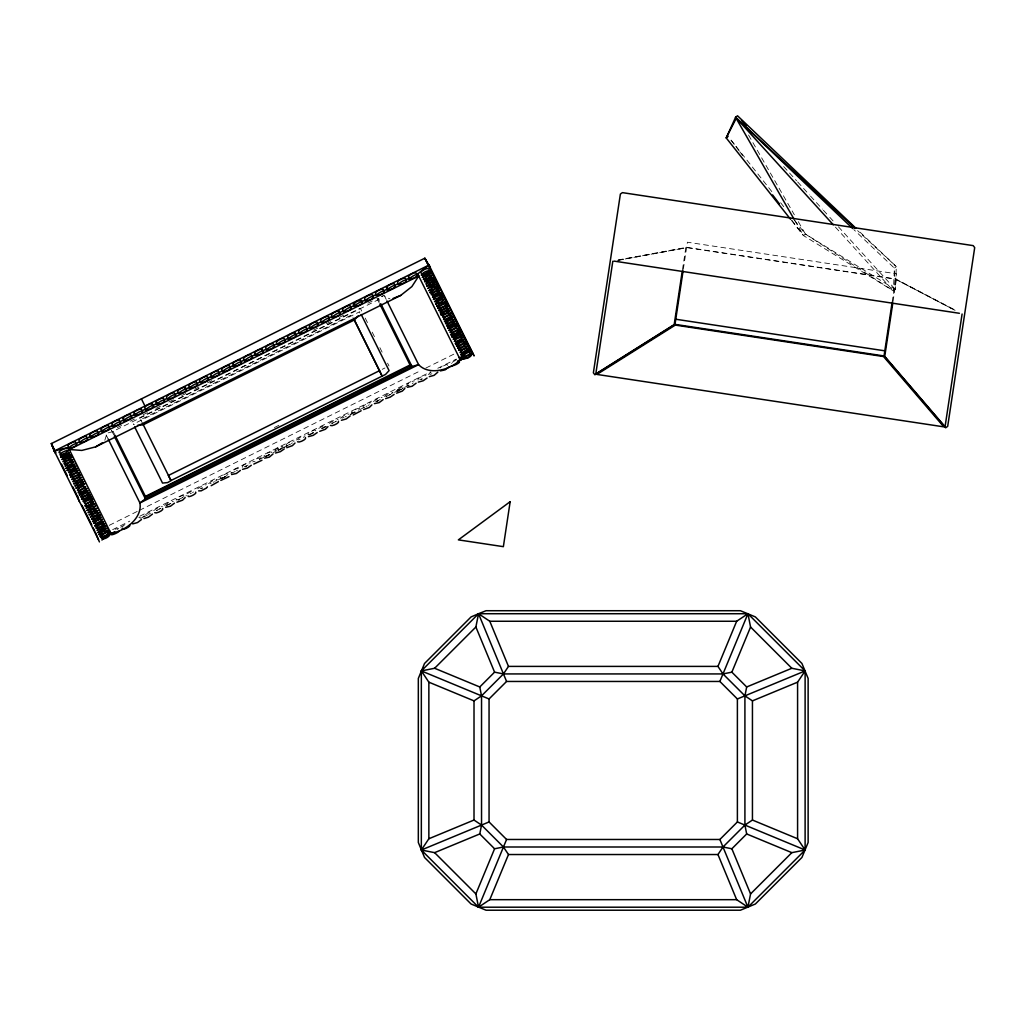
<?xml version="1.0" encoding="UTF-8"?>
<svg xmlns="http://www.w3.org/2000/svg" width="1026" height="1026" viewBox="0 0 1026 1026"><rect width="100%" height="100%" fill="white"/><g stroke="black" fill="none" stroke-linecap="round" stroke-linejoin="round"><path stroke-width="0.75" stroke-dasharray="5 3.75" d="M791.597 220.564L803.486 235.595L893.415 290.909L894.377 268.132L853.812 229.593M794.522 220.295L805.41 234.069L893.415 290.909L895.339 289.396L896.314 266.606L859.211 231.376M120.658 527.236L127.865 522.914M164.596 505.42L169.726 501.855L173.356 501.355M208.547 483.618L213.664 480.04L217.294 479.552M261.232 457.737L256.449 458.763L252.742 461.944M296.424 439.987L301.541 436.422L305.171 435.922M340.363 418.172L345.493 414.607L349.109 414.106M384.301 396.369L389.431 392.791L393.048 392.291M428.252 374.554L431.1 372.105M359.664 312.917L359.831 311.686L133.277 424.148L134.368 424.764M682.482 269.735L685.791 247.792L617.472 260.373M683.303 269.351L687.407 242.213L896.455 273.788L892.171 302.093M893.03 301.554L896.339 279.598L955.091 310.339M104.819 440.282L106.294 435.614L105.46 433.523L108.269 439.192M140.062 518.143L140.177 517.271L138.843 517.463M153.656 510.589L158.735 507.306L162.403 506.511M184 496.327C183.744 492.801 169.957 502.817 179.255 499.175M197.595 488.774L202.673 485.49L206.341 484.708M227.939 474.512C227.682 470.985 213.895 481.014 223.193 477.372M271.877 452.71C271.634 449.17 257.834 459.199 267.132 455.557M315.816 430.894C316.239 427.521 302.67 436.14 309.967 434.19M329.423 423.34L334.502 420.057L338.17 419.262M359.767 409.079C359.318 405.501 344.031 416.543 356.163 411.4M373.361 401.525L378.44 398.242L382.108 397.46M447.644 365.461C448.362 363.191 443.129 366.141 442.078 366.654M117.477 529.57L118.465 528.326L113.642 529.66M186.95 493.801L193.773 490.197M216.961 479.976L215.498 481.079M318.765 428.368L325.601 424.751M392.714 392.727L391.265 393.83M108.14 432.857L112.155 431.831L378.735 299.502L383.044 296.052M791.892 220.334L803.486 235.595L805.41 234.069L895.339 289.396L894.377 268.132L896.314 266.606L857.595 230.645M150.437 513.218L148.578 514.411M182.551 497.443L183.385 496.853M226.489 475.628L227.323 475.038M259.437 459.263L260.283 458.686M303.388 437.461L304.222 436.871M358.305 410.195L359.151 409.605M402.243 388.379L403.09 387.79M408.31 386.327L409.156 385.738M440.218 367.859L441.065 367.27M159.556 508.96L160.582 508.345M178.46 500.252L179.486 499.636M192.516 492.595L193.529 491.993M222.398 478.437L223.424 477.821M236.455 470.78L237.468 470.177M280.393 448.978C289.973 442.347 268.235 451.85 277.02 450.542M291.384 443.527L292.397 442.911M324.331 427.162L325.357 426.547M335.322 421.712L336.336 421.096M354.226 413.003L355.24 412.388M368.27 405.347L369.296 404.744M398.165 391.188L399.178 390.573M412.221 383.532L413.234 382.929M169.418 504.099L170.547 503.51M213.357 482.284L214.485 481.694M201.455 488.735L202.571 488.132M224.348 476.834L225.464 476.244M245.394 466.92L246.509 466.33M268.286 455.018L269.415 454.428M313.353 432.613L311.07 433.741M345.185 416.851L346.301 416.261M389.123 395.036L390.252 394.446M377.209 401.487L378.337 400.884M401.23 388.995L395.292 390.906L402.487 386.584M421.16 379.671L422.276 379.081M117.297 427.585L121.594 425.457M130.187 421.186L134.483 419.057M143.076 414.786L147.372 412.657M155.965 408.386L162.621 405.155M168.854 401.987L175.484 398.768M181.743 395.587L186.039 393.458M194.645 389.2L198.941 387.058M207.534 382.801L211.831 380.659M313.52 330.18L317.816 328.051M326.409 323.78L330.705 321.651M339.298 317.38L343.595 315.251M367.936 303.17L372.233 301.028M381.274 296.617L384.134 295.193L385.276 297.117L389.893 298.771M361.716 311.058L360.318 308.236L139.677 417.762L140.626 419.66L351.828 314.828L353.047 317.419M382.236 369.322L384.93 367.988M274.404 427.56L281.573 423.995M109.218 525.35L137.869 511.115M139.305 510.397L420.262 370.835M425.828 368.077L454.531 353.816M112.642 529.66L129.802 521.144M139.805 516.181L430.651 371.822M437.794 368.27L456.365 359.049M140.844 518.297L148.001 514.757M156.58 510.486L160.864 508.357M166.584 505.523L170.867 503.394M178.024 499.842L186.604 495.584M218.063 479.976L225.207 476.423M230.927 473.589L235.21 471.46M245.227 466.484L248.087 465.073M259.527 459.391L263.81 457.263M265.247 456.544L276.687 450.876M277.071 448.054L278.11 450.157L284.574 446.951M286.01 446.246L290.294 444.117L287.998 445.092M308.864 434.896L313.148 432.767M321.715 428.522L325.999 426.393M331.719 423.546L336.002 421.43M350.289 414.337L354.573 412.208M360.28 409.374L367.423 405.821M376.003 401.564L380.287 399.447M385.994 396.6L393.138 393.061M394.574 392.355L403.141 388.097M404.565 387.392L408.861 385.263M221.693 478.514L225.989 476.385M283.304 447.913L287.601 445.784M309.082 435.114L313.379 432.972M321.984 428.701L326.281 426.572M350.635 414.478L354.932 412.337M265.426 456.891L269.71 454.762L268.479 455.416M278.277 450.504L282.573 448.375M397.152 391.496L401.448 389.367L400.307 389.983M422.084 378.684L419.826 379.658M378.132 400.486L375.888 401.461M366 406.476L367.154 405.937M322.061 428.291L323.216 427.752M278.123 450.106L279.277 449.568M246.317 465.932L244.06 466.907M224.54 477.231L225.694 476.692M202.379 487.735L200.121 488.709M190.233 493.724L191.387 493.198M146.295 515.539L147.449 515.001M456.442 359.639L450.222 363.64L451.799 363.614M431.908 373.759L429.83 374.516M344.031 417.39L341.953 418.146M331.949 423.276L333.04 422.84M300.092 439.192L298.015 439.949M168.264 504.638L166.186 505.395M156.183 510.525L157.286 510.089M408.835 385.109C402.5 386.674 412.016 380.659 414.26 380.967M385.891 396.331L386.866 396.01M254.076 461.764L255.051 461.456M210.125 483.579L211.112 483.259M149.834 512L142.627 516.335L145.192 515.975M122.248 527.197L123.223 526.889M363.922 407.232C359.69 407.142 368.847 402.41 370.861 402.756M238.507 468.215C236.685 468.164 227.823 472.653 232.094 472.678M618.28 259.924L686.625 247.343L895.672 278.931L955.847 310.416M618.678 260.245L686.997 247.664L895.223 279.123L955.373 310.596M418.057 380.146C416.441 378.581 423.738 375.247 426.046 375.644M286.241 445.579C284.625 444.014 291.923 440.68 294.231 441.077M242.303 467.394C240.674 465.83 247.971 462.495 250.293 462.893M783.672 166.571L796.561 180.743M797.638 181.923L809.437 194.914M810.514 196.094L822.326 209.086M823.403 210.266L828.764 216.165M829.842 217.345L833.061 220.898M838.434 226.797L895.339 289.396M835.433 227.144L893.415 290.909M731.115 140.152L735.078 145.166M736.065 146.41L756.867 172.714M757.855 173.958L772.719 192.747M780.645 202.763L784.608 207.778M731.038 140.216L734.898 145.294M735.873 146.564L738.771 150.386M739.733 151.656L742.632 155.477M378.735 299.502L377.966 298.194L380.082 302.465M748.557 135.047L794.355 214.819M798.305 221.693L805.41 234.069M794.804 220.462L803.486 235.595M140.626 419.66L142.614 423.481M384.827 296.617L386.238 299.451M376.991 298.386L379.094 302.644M365.218 318.098L368.706 325.139M372.207 332.18L375.003 337.81M379.889 347.673L382.685 353.303M387.584 363.153L388.982 365.974M277.815 447.682L278.867 449.786M113.027 431.189L115.13 435.447M113.694 434.703L111.565 430.433L112.155 431.831"/><path stroke-width="1.5" d="M328.782 316.688C327.191 315.238 318.945 319.419 320.843 320.907M361.742 300.336L356.92 301.285L353.252 304.542M372.72 294.872C371.13 293.423 362.883 297.604 364.781 299.092M405.68 278.521C404.077 277.071 395.844 281.252 397.742 282.74M421.327 275.122L421.686 274.378M422.417 277.328C423.7 274.93 429.009 271.864 431.138 273.211M423.52 279.123L424.328 279.688M424.623 281.752L424.944 280.906M434.473 279.547C432.151 278.841 424.713 282.419 426.521 284.112M427.919 288.396C429.24 285.972 434.344 283.022 436.64 284.279M429.009 290.614L432.921 287.395L437.769 286.19M430.112 292.397C432.267 293.705 436.807 290.473 438.795 288.588M431.536 294.18C431.69 296.732 438.871 292.538 439.936 290.499M433.344 277.212L432.408 278.61M433.344 277.636C431.1 276.238 426.508 279.367 424.661 281.457M440.705 293.564C440.782 290.961 432.19 295.167 432.574 297.399M435.204 282.496L435.537 281.637M434.511 301.682L439.551 297.925L443.232 297.553M436.64 283.856L436.306 284.715M436.973 306.261L439.487 303.491L445.194 301.529M438.833 288.28L438.5 289.14M437.807 308.313L438.128 307.467M438.936 310.224C440.167 308.313 447.003 304.273 447.298 306.851M447.657 306.107L443.681 309.082L439.128 310.57M448.721 308.621C447.285 306.979 438.795 311.263 440.808 312.892M447.695 328.243C448.452 325.999 455.954 321.984 456.083 324.549M449.593 330.603C447.734 328.936 455.313 325.268 457.545 326.024M450.914 312.635L450.594 313.481M450.927 313.045C442.386 312.34 437.653 322.69 450.555 313.366M450.991 334.463L451.799 335.027M450.991 334.886C451.812 332.616 459.238 328.628 459.379 331.193M462.97 337.285L462.675 337.836C451.555 345.8 453.056 337.734 463.047 337.092M454.287 341.517L455.262 340.247M464.137 339.311L458.173 341.119L455.647 343.89M458.609 328.128L458.276 328.974M457.583 348.16C458.866 345.762 464.162 342.697 466.304 344.043M458.673 349.956C460.854 351.341 465.355 347.981 467.369 346.134M461.905 334.758L460.969 336.156M460.879 354.804C461.623 352.508 469.01 348.699 469.267 351.11M461.969 356.586C475.179 355.355 470.293 347.378 462.251 357.163M464.098 339.196L463.778 340.042M464.868 342.261C464.727 339.632 457.75 343.723 456.519 345.647M469.562 350.559L468.792 350.11M68.396 450.709C66.344 449.478 56.776 454.877 61.188 455.018M60.688 457.237L64.587 454.095L69.229 452.774M61.778 459.456L65.69 456.314L70.589 455.134M62.881 461.662L66.78 458.532L71.692 457.352M67.254 448.798C65.92 446.951 55.635 452.838 60.085 452.799M66.177 468.305L70.076 465.176L74.988 463.996M68.332 450.619L65.497 453.069L60.329 455.082M67.254 470.126L68.088 470.678M69.127 453.659L69.165 452.671M70.525 455.044L70.23 455.865M71.628 457.263L68.793 459.712L64.42 461.572M72.731 459.468L72.423 460.302M72.756 459.866C71.204 458.25 62.74 462.508 64.792 464.034M80.451 475.371C78.451 474.038 72.064 477.193 71.935 479.54M65.113 465.791C66.382 463.893 73.282 459.943 73.526 462.508M81.554 477.577C79.99 475.936 71.538 480.245 73.577 481.745M73.872 483.81L78.925 480.142L82.644 479.796M76.027 466.112L72.064 469.151L67.216 470.421M77.155 468.728L74.539 468.638L68.742 471.998M76.039 487.837L79.695 487.401L84.825 483.823M76.065 488.235L79.977 485.093L84.619 483.759M78.22 470.536L75.385 472.999L69.678 475.012M79.323 472.755L79.015 473.576M78.527 492.813C78.156 490.608 86.723 486.555 86.71 489.081M79.361 494.878C80.849 492.467 85.863 489.556 88.146 490.864M82.619 479.399L79.784 481.848L74.077 483.862M85.607 486.863C80.246 483.823 70.358 496.815 85.543 486.773M85.966 508.165C87.377 505.741 92.481 502.855 94.738 504.151M87.056 510.371L90.968 507.242L95.61 505.908M89.211 492.685L86.376 495.135L81.208 497.148M88.159 512.59L92.058 509.447L96.97 508.28M89.262 514.795L93.161 511.666L98.073 510.486M91.109 497.931C91.506 495.096 80.913 500.29 83.478 501.676M90.352 517.014C91.686 514.616 96.842 511.782 99.137 513M92.25 499.162L92.199 500.149M92.571 499.418C84.055 507.639 79.784 501.56 92.314 499.264M91.455 519.233L94.238 516.681L100.009 514.757M93.623 523.26C95.662 524.491 101.523 521.285 102.202 519.194M95.803 505.959L92.968 508.421L87.261 510.435M95.02 526.03C95.097 523.683 101.574 520.554 103.523 521.862M96.662 528.236C94.764 526.569 102.395 523.042 104.665 523.773M96.957 530.301C98.278 527.864 103.408 525.12 105.729 526.287M99.112 512.602L96.264 515.065L90.557 517.078M98.047 532.52L101.959 529.378L106.858 528.198M100.202 514.821L99.894 515.642M99.124 534.328L99.958 534.879M104.601 523.683L104.293 524.504M107.897 530.314L103.934 533.366L99.086 534.636M121.748 529.044C123.351 530.352 131.469 526.248 129.699 524.85M141.485 519.528L137.51 522.567L132.687 523.888M152.464 514.077L148.501 517.117L143.935 518.579M154.708 512.692C156.298 513.988 164.429 509.884 162.647 508.486M165.686 507.242L170.47 506.203L174.433 503.176M198.646 490.877L201.173 490.826L206.406 488.055M207.393 486.811L207.021 487.53M231.594 474.525L236.378 473.486L240.353 470.447M264.554 458.16L269.338 457.121L273.044 453.941M297.514 441.796C299.105 443.104 307.236 439 305.453 437.602M330.462 425.444C332.065 426.739 340.196 422.635 338.413 421.237M350.199 415.915L346.224 418.954L341.414 420.288M374.4 403.628L379.184 402.602L383.16 399.563M407.36 387.264L412.144 386.238L416.107 383.198M440.321 370.912L445.092 369.873L449.067 366.846M612.817 261.232L595.785 373.951L674.185 324.601L682.239 271.3M674.993 324.37L884.04 355.958L945.664 427.791L947.691 426.341L974.7 247.599L973.187 245.624L622.41 192.631L620.384 194.068L593.374 372.81L594.888 374.785L674.993 324.37L683.072 270.928M884.04 355.958L892.107 302.503M892.787 303.119L884.733 356.42L945.061 426.726L962.093 314.007M475.884 627.014L478.526 613.728L486.055 610.714L740.4 610.714L755.367 616.921L801.922 663.463L808.129 678.442L808.129 842.487L801.922 857.467L755.367 904.009L740.4 910.216L486.055 910.216L471.075 904.009L424.533 857.467L418.326 842.487L418.326 678.442L424.533 663.463L471.075 616.921L478.526 613.728L747.928 613.728L805.115 670.914L805.115 850.015L747.928 907.202L478.526 907.202L421.34 850.015L421.34 670.914L478.526 613.728L489.787 621.256L736.655 621.256L747.928 613.728L750.57 627.014L791.828 668.272L805.115 670.914L797.587 682.175L797.587 838.755L805.115 850.015L791.828 852.657L750.57 893.915L747.928 907.202L736.655 899.674L489.787 899.674L478.526 907.202L475.884 893.915L434.614 852.657L421.34 850.015L428.855 838.755L428.855 682.175L421.34 670.914L434.614 668.272L475.884 627.014L494.583 672.158L503.458 673.928L722.984 673.928L731.859 672.158L750.57 627.014M434.614 852.657L479.77 833.958L481.54 825.071L481.54 695.846L479.77 686.971L434.614 668.272M791.828 668.272L746.684 686.971L744.914 695.846L744.914 825.071L746.684 833.958L791.828 852.657M475.884 893.915L494.583 848.771L503.458 847.001L722.984 847.001L731.859 848.771L750.57 893.915M478.526 907.202L506.575 839.473L719.867 839.473L737.386 821.954L737.386 698.962L719.867 681.456L506.575 681.456L489.056 698.962L489.056 821.954L506.575 839.473M489.787 899.674L508.486 854.53L503.458 847.001L481.54 825.071L474.012 820.043L474.012 700.873L481.54 695.846L503.458 673.928L508.486 666.4L717.956 666.4L722.984 673.928L744.914 695.846L752.443 700.873L752.443 820.043L744.914 825.071L722.984 847.001L717.956 854.53L508.486 854.53M717.956 666.4L736.655 621.256M719.867 681.456L747.928 613.728M418.736 276.032L411.875 286.6L400.666 295.437L95.649 446.849L81.836 450.427L69.281 449.503L418.736 276.032L417.672 273.942L428.996 265.041L430.048 267.132L424.854 258.193L51.364 443.591L55.34 453.146M735.385 119.939L726.216 137.92L790.61 219.32M75.796 442.552C76.168 439.833 65.805 444.989 68.191 446.323M86.787 437.102C87.159 434.383 76.783 439.526 79.169 440.872M97.765 431.638C97.727 429.227 89.416 433.267 89.608 435.422M108.756 426.188C109.128 423.481 98.752 428.624 101.138 429.971M119.734 420.737C120.106 418.031 109.744 423.174 112.129 424.52M130.725 415.286C131.328 412.106 118.913 419.044 123.902 418.903M141.703 409.836C142.075 407.117 131.713 412.26 134.098 413.606M163.673 398.922C164.288 395.741 151.861 402.679 156.863 402.551M174.664 393.471C174.625 391.06 166.315 395.1 166.507 397.242M196.633 382.57C197.005 379.851 186.642 384.994 189.028 386.34M207.624 377.119C207.585 374.695 199.275 378.735 199.454 380.89M218.602 371.656C218.974 368.95 208.611 374.092 210.997 375.439M229.593 366.205C229.965 363.499 219.59 368.642 221.975 369.988M240.571 360.754C241.187 357.574 228.76 364.512 233.761 364.371M251.562 355.304C251.524 352.88 243.213 356.92 243.406 359.074M273.532 344.39C273.904 341.684 263.528 346.826 265.914 348.173M284.51 338.939C284.484 336.528 276.161 340.568 276.353 342.722M306.492 328.038C306.851 325.319 296.488 330.475 298.874 331.808M317.47 322.587C317.432 320.163 309.121 324.203 309.313 326.358M350.43 306.223C350.802 303.516 340.427 308.659 342.812 310.006M383.378 289.871C383.75 287.152 373.387 292.295 375.772 293.641M394.369 284.407C394.972 281.227 382.557 288.165 387.546 288.037M416.338 273.506C416.71 270.787 406.347 275.943 408.733 277.289M358.292 315.777L354.265 320.022L143.281 424.751L137.471 425.392M428.611 269.222C428.983 266.58 418.711 271.762 421.032 273.044M423.558 279.239L427.419 276.327L432.01 274.968M432.202 275.301L428.304 278.097L423.481 279.431M426.854 285.882L431.869 282.419L435.575 281.752M434.396 279.726L433.498 280.816M435.499 281.945L431.6 284.741L426.778 286.062M430.15 292.525L435.165 289.063L438.871 288.396M431.253 294.731L435.114 291.82L439.705 290.461M437.692 286.369L433.793 289.165L429.24 290.64M437.409 286.921L437.73 286.062L436.922 285.921M441 293.013L433.075 297.284M435.64 303.593C436.871 301.644 443.745 297.668 444.001 300.208M441.796 295.783L441.86 294.77M444.489 302.952L445.387 301.862M440.372 312.007L440.269 312.904M446.49 304.081L445.592 305.171M441.142 314.649L445.002 311.737L449.863 310.532M443.668 318.65L443.565 319.535M449.786 310.724L445.887 313.52L441.321 314.995M449.491 311.276L449.555 310.262M444.438 321.292L447.182 318.983L452.351 317.034M454.249 319.394C452.235 318.188 442.706 323.652 447.092 323.793M449.927 332.36C457.378 324.832 463.047 329.128 450.658 332.693M456.378 323.998L448.465 328.269M457.481 326.217L453.569 329.013L448.76 330.334M452.415 336.233L452.351 337.246M452.12 336.785L455.993 333.873L460.584 332.514M453.223 339.003C454.454 337.067 461.392 333.027 461.572 335.617M459.674 330.641L455.775 333.437L451.209 334.912M455.416 343.428L456.352 342.466M465.163 341.709L461.264 344.505L456.711 345.98M466.266 343.928L462.367 346.711L457.814 348.199M468.459 348.353C459.289 356.612 456.519 350.071 468.279 348.006M70.499 455.352L63.317 459.353M66.549 467.574L66.113 468.215L66.985 468.459M67.318 470.216C68.037 468.138 77.617 463.932 75.103 467.471M73.795 461.982L69.858 464.727L65.279 466.15M70.614 476.859C80.143 468.292 82.26 475.731 70.512 477.064M77.091 468.625L69.127 472.794M80.387 475.269L76.45 478.013L71.871 479.437M75.001 485.721L78.874 482.887L83.516 481.553M81.49 477.488L77.553 480.232L72.974 481.656M83.683 481.912L79.759 484.657L75.167 486.08M79.669 494.045L79.63 495.032M80.503 496.789C81.772 494.865 88.685 490.967 88.903 493.506M86.979 488.556L83.055 491.3L78.207 492.57M90.275 495.199L85.196 498.469L81.503 499.213M85.235 505.215L84.863 505.946L85.671 506.1M91.378 497.418L83.414 501.573M94.674 504.048L86.71 508.216M96.867 508.486L92.943 511.217L88.364 512.654M97.97 510.691L92.879 513.962L89.198 514.706M93.687 523.35C94.969 521.49 101.779 517.489 102.1 520.079M100.163 515.129L96.239 517.861L91.66 519.297M101.266 517.335L97.342 520.079L92.494 521.349M98.355 531.686L98.316 532.674M104.562 523.978L100.638 526.723L95.79 527.992M99.189 534.431L103.049 531.596L107.692 530.262M105.396 526.723L105.704 525.889L104.896 525.735M106.768 528.403L98.791 532.571M101.651 538.329C106.742 541.177 117.002 528.364 101.651 538.329L100.625 536.213M107.858 530.622L106.922 531.583M188.002 495.904C187.617 498.456 197.864 493.365 195.607 492.134M218.333 481.656L211.176 485.683M251.293 465.291L247.369 468.036L242.546 469.357M284.253 448.939L280.316 451.671L275.494 453.005M317.201 432.574L313.276 435.319L308.454 436.64M361.139 410.759L353.2 414.966M394.099 394.407L390.175 397.139L385.609 398.614M427.06 378.043L423.122 380.787L418.313 382.108M468.382 357.497L460.276 359.728C450.581 369.847 429.073 375.952 418.595 364.628L386.943 300.862M479.77 686.971L494.583 672.158M731.859 848.771L746.684 833.958M152.092 404.911C155.221 401.025 142.178 406.719 145.089 408.156M185.039 388.559C188.181 384.66 175.138 390.355 178.037 391.804M261.938 350.379C265.067 346.493 252.037 352.187 254.935 353.624M294.898 334.027C298.027 330.128 284.984 335.823 287.896 337.272M338.837 312.212C341.966 308.313 328.936 314.02 331.834 315.457M429.676 271.313L422.096 275.148M430.779 273.532L422.648 277.366M432.972 277.956L425.392 281.791M436.268 284.587L428.137 288.434M441.757 295.655L437.038 298.566L433.37 299.348M442.86 297.873L435.28 301.708M438.166 307.582C447.887 299.695 448.849 306.428 438.025 308.351M445.053 302.298L440.334 305.197L436.666 305.992M447.785 309.596L448.349 308.941M451.645 315.585C440.539 323.857 442.168 315.431 452.056 314.956M453.851 320.009L449.131 322.908L445.464 323.69M454.941 322.228L448.144 325.883M459.879 333.937L460.443 333.283M463.739 339.927L456.16 343.761M459.045 349.635L463.726 346.621L467.433 345.954M469.228 350.995L461.649 354.829M69.063 453.556L62.227 457.134M72.359 460.199L67.613 463.047L63.92 463.79M74.552 464.637L66.382 468.369M87.749 491.197L79.566 494.942M93.238 502.265C82.939 509.935 82.875 502.92 93.404 501.47M103.126 522.196L94.956 525.928M105.332 526.62L97.701 530.365M119.131 531.16C118.016 533.122 107.461 537.073 112.552 532.969M228.99 476.628L220.834 480.412M261.938 460.264L253.794 464.06M728.139 136.394L726.216 137.92L735.578 117.31L737.502 115.784L855.735 228.08M99.407 541.92L95.315 532.135M101.895 540.035L110.821 533.199C124.749 531.596 142.614 518.156 139.921 502.958L108.269 439.192M102.587 442.642L95.649 446.849M433.459 280.701L425.944 284.01M447.746 309.48L440.77 312.776M459.84 333.822L452.864 337.118M460.93 336.041L453.415 339.337M113.565 532.353L114.694 531.763M76.822 443.142L79.695 441.719M88.287 437.461L91.147 436.037M98.304 432.485L102.6 430.343M109.769 426.79L112.629 425.367M121.222 421.109L124.082 419.685M131.251 416.133L135.547 413.991M142.704 410.438L145.564 409.015M152.733 405.462L157.029 403.333M164.186 399.781L167.046 398.357M175.638 394.087L178.511 392.663M185.668 389.11L189.964 386.982M197.12 383.429L199.993 382.005M207.149 378.453L211.446 376.311M218.602 372.759L222.899 370.63M230.068 367.077L232.928 365.654M241.52 361.383L244.38 359.959M251.55 356.407L255.846 354.278M263.002 350.725L265.862 349.302M274.455 345.031L277.328 343.607M284.484 340.055L288.781 337.926M295.937 334.373L298.81 332.95M307.402 328.679L310.262 327.256M317.419 323.703L321.715 321.574M328.884 318.022L331.744 316.598M340.337 312.327L343.197 310.904M350.366 307.351L354.663 305.222M361.819 301.67L364.679 300.246M373.272 295.975L376.144 294.552M383.301 290.999L387.597 288.87M394.754 285.318L397.626 283.894M406.219 279.623L409.079 278.2M353.957 319.124L379.543 370.655L168.341 475.5L170.983 480.54L167.725 482.566L162.531 483.079L134.675 426.957M114.284 436.114L145.41 498.828L145.025 496.738A4.181 2.68 72.1 0 1 145.384 496.379L410.054 365A4.181 2.68 55.1 0 1 410.541 364.923L411.99 366.5L418.595 364.628L139.921 502.958L145.41 498.828L411.99 366.5L380.851 303.786M144.807 497.392L411.208 365.153M457.429 361.152L460.276 359.728L417.672 273.942M459.52 360.395L463.816 358.254M458.737 360.934L463.034 358.792M468.767 355.958L473.063 353.816L474.127 355.919L469.498 347.917M400.666 295.437L393.125 298.412M737.386 698.962L805.115 670.914M752.443 700.873L797.587 682.175M428.855 838.755L474.012 820.043M421.34 850.015L489.056 821.954M469.87 354.688L473.063 353.816L428.996 265.041L54.301 451.042L98.496 539.714M458.468 361.421C462.675 361.46 453.312 366.628 451.26 365.756M437.281 288.421L438.602 288.242M438.371 290.64L439.166 290.461M439.474 292.846L441.065 292.82M445.169 321.625L451.312 318.932L452.851 316.906M445.989 321.574L444.617 321.638M453.761 321.625L454.544 321.459M454.851 323.831L456.455 323.818M448.182 325.999L446.554 325.909M455.954 326.05L456.737 325.883M461.341 352.444L460.007 352.623M462.47 354.778L461.11 354.842M68.998 455.146L70.332 454.98M62.278 457.237L60.624 457.147M70.089 457.352L70.884 457.198M62.535 459.507L63.381 459.443M63.625 461.726L64.484 461.662M83.286 483.926L84.068 483.772M89.878 497.212L91.481 497.2M100.561 516.976L94.315 519.502L92.815 521.606M396.6 393.163L402.282 391.098L404.86 388.508M363.64 409.528L369.322 407.45L371.912 404.872M319.702 431.33L325.383 429.266L327.974 426.675M286.741 447.695L292.423 445.63L295.013 443.04M176.895 502.227L182.577 500.162L185.167 497.572M430.369 272.762L431.176 272.903M423.225 277.482L422.379 277.212M430.882 292.846L430.074 292.705M441.898 294.885C439.603 294.706 432.318 297.899 434.216 299.605M442.424 296.989L443.27 297.258M435.832 303.927L441.501 301.849L444.066 299.194M445.759 303.747L446.566 303.888M436.409 304.042L435.575 303.773M438.615 308.467L437.769 308.198M439.705 310.673L438.871 310.416M441.911 315.11L441.065 314.841M452.312 316.906L453.159 317.175M455.082 321.446C452.787 321.279 445.502 324.46 447.4 326.178M448.503 328.384L447.657 328.128M458.943 330.308L459.751 330.449M452.889 337.246L452.056 336.977M456.198 343.877L455.352 343.62M465.535 343.595L466.343 343.736M457.288 346.095L456.442 345.826M459.456 350.405L458.648 350.251M76.373 468.266L77.194 468.42M78.027 470.485C75.757 470.318 68.306 473.396 70.281 475.102M79.669 474.91L80.49 475.064M90.108 494.84C87.826 494.673 80.438 497.738 82.375 499.457M93.969 503.689L94.777 503.843M87.864 510.525L86.992 510.281M99.394 514.667L100.266 514.911M614.023 261.104L959.387 313.289M675.762 319.24L884.81 350.828M421.34 670.914L489.056 698.962M428.855 682.175L474.012 700.873M752.443 820.043L797.587 838.755M737.386 821.954L805.115 850.015M437.82 372.156L434.113 375.336L429.291 376.657M430.074 270.697C427.419 270.287 421.891 272.698 421.583 275.276M855.248 228.465L735.578 117.31L794.009 219.089M852.657 228.503L735.578 117.31L833.292 224.784M731.859 672.158L746.684 686.971M479.77 833.958L494.583 848.771M741.798 120.517L746.094 125.236M772.578 194.902L779.337 203.802M463.059 358.972L461.995 356.868L459.225 357.638L460.276 359.728M469.318 346.596L472.922 353.855L424.854 258.193L431.946 272.467M437.615 283.894L439.038 286.754M446.836 302.465L448.247 305.312M456.75 322.459L468.805 346.724M469.408 347.942L472.409 353.983M379.8 304.055L410.054 365M361.229 314.495L389.085 370.617L385.545 374.439L170.983 480.54L143.281 424.751M354.265 320.022L381.967 375.811L379.543 370.655M141.421 398.896L144.961 406.027M115.13 435.447L145.384 496.379M55.943 452.825L51.3 443.476L54.301 451.042L68.229 447.413L110.821 533.199L109.782 531.083L107.897 532.532L108.936 534.661M61.586 464.188L67.216 475.551M72.859 486.914L76.386 494.006M77.091 495.417L78.489 498.238M81.99 505.305L91.801 525.068M93.212 527.903L94.61 530.724M719.867 839.473L747.928 907.202M717.956 854.53L736.655 899.674M489.787 621.256L508.486 666.4M478.526 613.728L506.575 681.456M76.886 495.263L79.374 501.573M51.71 444.309L54.711 451.876M68.447 447.952C78.771 447.875 80.143 438.448 68.447 447.952M79.425 442.501C89.749 442.424 91.122 432.998 79.425 442.501M90.416 437.05C100.74 436.961 102.113 427.547 90.416 437.05M101.394 431.587C111.719 431.51 113.091 422.096 101.394 431.587M112.385 426.136C122.71 426.059 124.082 416.633 112.385 426.136M123.377 420.686C133.701 420.609 135.073 411.182 123.377 420.686M134.355 415.235C144.679 415.158 146.051 405.732 134.355 415.235M145.346 409.784C155.67 409.695 157.042 400.281 145.346 409.784M156.324 404.321C166.648 404.244 168.02 394.83 156.324 404.321M167.315 398.87C177.639 398.793 179.011 389.38 167.315 398.87M178.293 393.42C188.617 393.343 189.99 383.916 178.293 393.42M189.284 387.969C199.608 387.892 200.981 378.466 189.284 387.969M200.262 382.518C210.586 382.429 211.959 373.015 200.262 382.518M211.253 377.055C221.578 376.978 222.95 367.565 211.253 377.055M222.232 371.604C232.556 371.527 233.928 362.114 222.232 371.604M233.223 366.154C243.547 366.077 244.919 356.65 233.223 366.154M244.214 360.703C254.538 360.626 255.91 351.2 244.214 360.703M255.192 355.252C265.516 355.163 266.888 345.749 255.192 355.252M266.183 349.789C276.507 349.712 277.879 340.299 266.183 349.789M277.161 344.338C287.485 344.261 288.857 334.848 277.161 344.338M288.152 338.888C298.476 338.811 299.849 329.384 288.152 338.888M299.13 333.437C309.454 333.36 310.827 323.934 299.13 333.437M310.121 327.987C320.445 327.897 321.818 318.483 310.121 327.987M321.1 322.536C331.424 322.446 332.796 313.033 321.1 322.536M332.091 317.072C342.415 316.996 343.787 307.582 332.091 317.072M343.069 311.622C353.393 311.545 354.765 302.119 343.069 311.622M354.06 306.171C364.384 306.094 365.756 296.668 354.06 306.171M365.038 300.721C375.375 300.644 376.734 291.217 365.038 300.721M376.029 295.27C386.353 295.18 387.725 285.767 376.029 295.27M387.02 289.807C397.344 289.73 398.716 280.316 387.02 289.807M397.998 284.356C408.322 284.279 409.695 274.865 397.998 284.356M408.989 278.905C419.313 278.828 420.686 269.402 408.989 278.905M463.072 358.805C473.345 358.472 474.743 349.327 463.072 358.805M100.227 536.547C110.539 536.329 111.988 527.223 100.227 536.547M510.166 501.676L503.368 546.666L458.378 539.868L510.166 501.676M675.3 325.088L596.901 374.426L943.843 426.854L883.527 356.548L675.3 325.088"/></g></svg>
